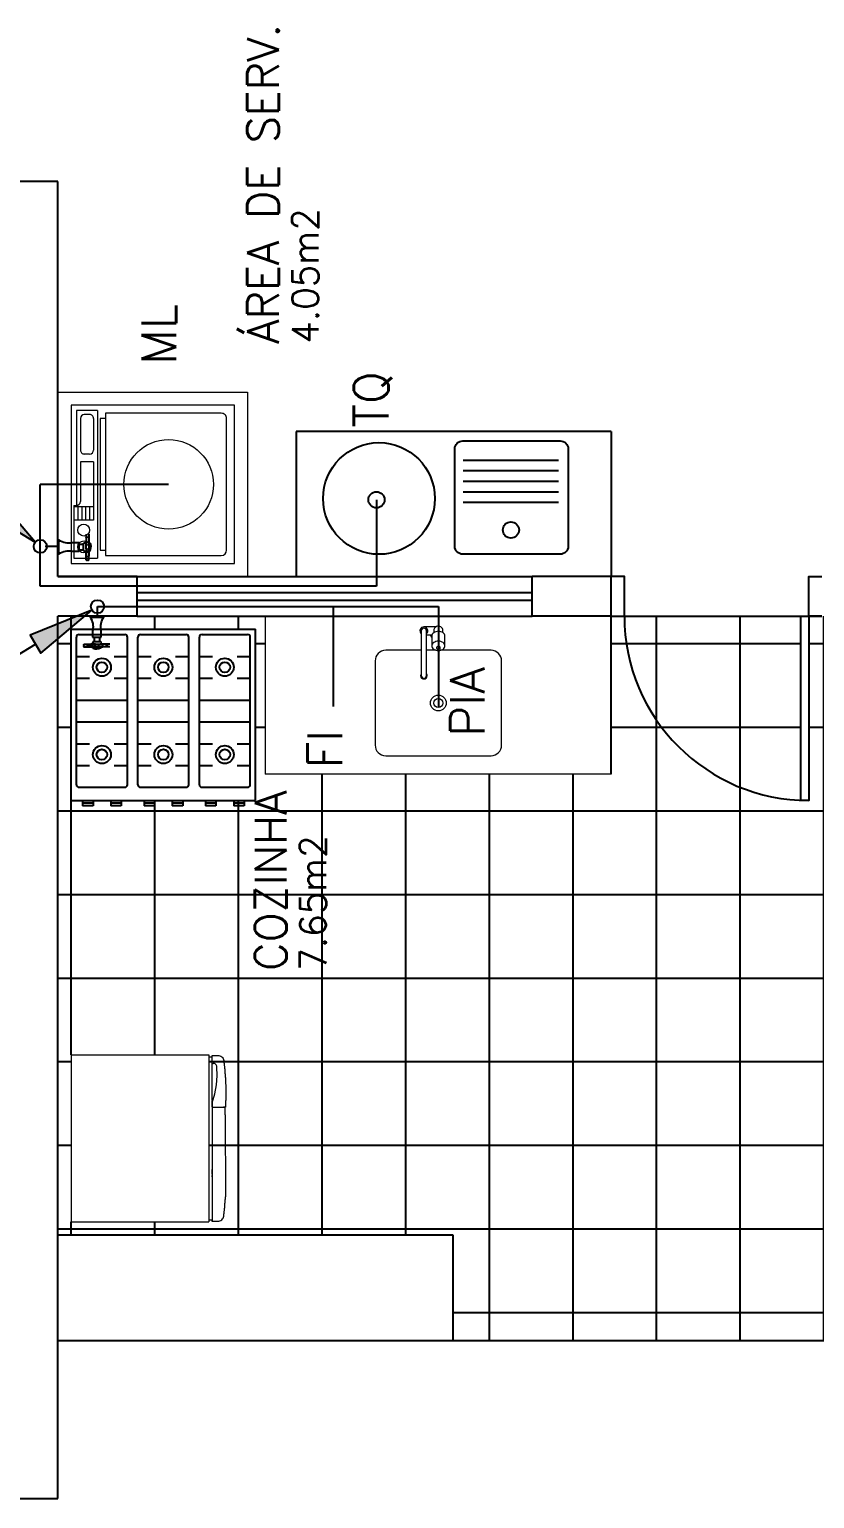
# Model space of a CAD drawing. Header units: millimetres. Extents: x -72 to 578, y 3 to 161.
# Drawn here: x 502.59 to 505.57, y 60.62 to 66.2 of the extents above; entities that cross this region are included whole.
import ezdxf

# ---------------------------------------------------------------- set-up
doc = ezdxf.new("R2010")
doc.units = ezdxf.units.MM
doc.layers.get('0').update_dxf_attribs({"color": 3})
for name, color, linetype in [('-HIDRO', 8, 'Continuous'), ('a-pem-m', 6, 'Continuous'), ('AF', 5, 'Continuous'), ('COTAS', 7, 'Continuous'), ('COTAS01', 7, 'Continuous'), ('COZINHA', 6, 'Continuous'), ('CTA', 5, 'Continuous'), ('ESPECIFICAÇÃO02', 7, 'Continuous'), ('HIDRO 01', 4, 'Continuous'), ('PONTOS_ELETRICOS', 2, 'Continuous'), ('Prumadas_T', 2, 'Continuous'), ('TigreCad', 3, 'Continuous')]:
    doc.layers.add(name, color=color, linetype=linetype)
doc.layers.add('E-Lay-9', color=9, linetype='Continuous', lineweight=9)
doc.styles.add('PADRAO_TXT', font='romans.shx')
doc.styles.add('ROMANS', font='romans__.ttf', dxfattribs={"height": 0.1})

# ---------------------------------------------------------------- blocks, each defined once
blk = doc.blocks.new('Fogão03_6')
at = {"layer": 'a-pem-m', "color": 8}
for p, q in [((-0.35, -0.65), (-0.35, 0)), ((-0.35, 0), (0.35, 0)), ((-0.35, 0), (0.35, 0)), ((-0.35, -0.65), (-0.35, 0)), ((-0.33, -0.59), (-0.33, -0.03)), ((-0.33, -0.59), (-0.33, -0.03)), ((-0.32, -0.02), (-0.1467, -0.02)), ((-0.32, -0.02), (-0.1467, -0.02)), ((-0.1367, -0.59), (-0.1367, -0.03)), ((-0.1367, -0.59), (-0.1367, -0.03)), ((-0.0967, -0.59), (-0.0967, -0.03)), ((-0.0967, -0.59), (-0.0967, -0.03)), ((-0.0867, -0.02), (0.0867, -0.02)), ((-0.0867, -0.02), (0.0867, -0.02)), ((0.0967, -0.59), (0.0967, -0.03)), ((0.0967, -0.59), (0.0967, -0.03)), ((0.1367, -0.59), (0.1367, -0.03)), ((0.1367, -0.59), (0.1367, -0.03)), ((0.1467, -0.02), (0.32, -0.02)), ((0.1467, -0.02), (0.32, -0.02)), ((0.33, -0.59), (0.33, -0.03)), ((0.33, -0.59), (0.33, -0.03)), ((0.35, -0.65), (0.35, 0)), ((0.35, -0.65), (0.35, 0)), ((-0.33, -0.1029), (-0.28, -0.1029)), ((-0.33, -0.1029), (-0.28, -0.1029)), ((-0.1867, -0.1029), (-0.1367, -0.1029)), ((-0.1867, -0.1029), (-0.1367, -0.1029)), ((-0.0967, -0.1029), (-0.0467, -0.1029)), ((-0.0967, -0.1029), (-0.0467, -0.1029)), ((0.0467, -0.1029), (0.0967, -0.1029)), ((0.0467, -0.1029), (0.0967, -0.1029)), ((0.1367, -0.1029), (0.1867, -0.1029)), ((0.1367, -0.1029), (0.1867, -0.1029)), ((0.28, -0.1029), (0.33, -0.1029)), ((0.28, -0.1029), (0.33, -0.1029)), ((-0.33, -0.1857), (-0.28, -0.1857)), ((-0.33, -0.1857), (-0.28, -0.1857)), ((-0.1867, -0.1857), (-0.1367, -0.1857)), ((-0.1867, -0.1857), (-0.1367, -0.1857)), ((-0.0967, -0.1857), (-0.0467, -0.1857)), ((-0.0967, -0.1857), (-0.0467, -0.1857)), ((0.0467, -0.1857), (0.0967, -0.1857)), ((0.0467, -0.1857), (0.0967, -0.1857)), ((0.1367, -0.1857), (0.1867, -0.1857)), ((0.1367, -0.1857), (0.1867, -0.1857)), ((0.28, -0.1857), (0.33, -0.1857)), ((0.28, -0.1857), (0.33, -0.1857)), ((-0.33, -0.2686), (-0.1367, -0.2686)), ((-0.33, -0.2686), (-0.1367, -0.2686)), ((-0.0967, -0.2686), (0.0967, -0.2686)), ((-0.0967, -0.2686), (0.0967, -0.2686)), ((0.1367, -0.2686), (0.33, -0.2686)), ((0.1367, -0.2686), (0.33, -0.2686)), ((-0.33, -0.3514), (-0.1367, -0.3514)), ((-0.33, -0.3514), (-0.1367, -0.3514)), ((-0.0967, -0.3514), (0.0967, -0.3514)), ((-0.0967, -0.3514), (0.0967, -0.3514)), ((0.1367, -0.3514), (0.33, -0.3514)), ((0.1367, -0.3514), (0.33, -0.3514)), ((-0.33, -0.4343), (-0.28, -0.4343)), ((-0.33, -0.4343), (-0.28, -0.4343)), ((-0.1867, -0.4343), (-0.1367, -0.4343)), ((-0.1867, -0.4343), (-0.1367, -0.4343)), ((-0.0967, -0.4343), (-0.0467, -0.4343)), ((-0.0967, -0.4343), (-0.0467, -0.4343)), ((0.0467, -0.4343), (0.0967, -0.4343)), ((0.0467, -0.4343), (0.0967, -0.4343)), ((0.1367, -0.4343), (0.1867, -0.4343)), ((0.1367, -0.4343), (0.1867, -0.4343)), ((0.28, -0.4343), (0.33, -0.4343)), ((0.28, -0.4343), (0.33, -0.4343)), ((-0.33, -0.5171), (-0.28, -0.5171)), ((-0.33, -0.5171), (-0.28, -0.5171)), ((-0.1867, -0.5171), (-0.1367, -0.5171)), ((-0.1867, -0.5171), (-0.1367, -0.5171)), ((-0.0967, -0.5171), (-0.0467, -0.5171)), ((-0.0967, -0.5171), (-0.0467, -0.5171)), ((0.0467, -0.5171), (0.0967, -0.5171)), ((0.0467, -0.5171), (0.0967, -0.5171)), ((0.1367, -0.5171), (0.1867, -0.5171)), ((0.1367, -0.5171), (0.1867, -0.5171)), ((0.28, -0.5171), (0.33, -0.5171)), ((0.28, -0.5171), (0.33, -0.5171)), ((-0.32, -0.6), (-0.1467, -0.6)), ((-0.32, -0.6), (-0.1467, -0.6)), ((-0.0867, -0.6), (0.0867, -0.6)), ((-0.0867, -0.6), (0.0867, -0.6)), ((0.1467, -0.6), (0.32, -0.6)), ((0.1467, -0.6), (0.32, -0.6)), ((-0.35, -0.65), (0.35, -0.65)), ((-0.35, -0.65), (0.35, -0.65)), ((-0.3068, -0.65), (-0.3068, -0.67)), ((-0.3068, -0.65), (-0.3068, -0.67)), ((-0.2669, -0.66), (-0.3068, -0.66)), ((-0.2669, -0.66), (-0.3068, -0.66)), ((-0.2669, -0.65), (-0.2669, -0.67)), ((-0.2669, -0.65), (-0.2669, -0.67)), ((-0.1998, -0.65), (-0.1998, -0.67)), ((-0.1998, -0.65), (-0.1998, -0.67)), ((-0.1599, -0.66), (-0.1998, -0.66)), ((-0.1599, -0.66), (-0.1998, -0.66)), ((-0.1599, -0.65), (-0.1599, -0.67)), ((-0.1599, -0.65), (-0.1599, -0.67)), ((-0.0734, -0.65), (-0.0734, -0.67)), ((-0.0734, -0.65), (-0.0734, -0.67)), ((-0.0335, -0.66), (-0.0734, -0.66)), ((-0.0335, -0.66), (-0.0734, -0.66)), ((-0.0335, -0.65), (-0.0335, -0.67)), ((-0.0335, -0.65), (-0.0335, -0.67)), ((0.0335, -0.65), (0.0335, -0.67)), ((0.0335, -0.65), (0.0335, -0.67)), ((0.0734, -0.66), (0.0335, -0.66)), ((0.0734, -0.66), (0.0335, -0.66)), ((0.0734, -0.65), (0.0734, -0.67)), ((0.0734, -0.65), (0.0734, -0.67)), ((0.1599, -0.65), (0.1599, -0.67)), ((0.1599, -0.65), (0.1599, -0.67)), ((0.1998, -0.66), (0.1599, -0.66)), ((0.1998, -0.66), (0.1599, -0.66)), ((0.1998, -0.65), (0.1998, -0.67)), ((0.1998, -0.65), (0.1998, -0.67)), ((0.2669, -0.65), (0.2669, -0.67)), ((0.2669, -0.65), (0.2669, -0.67)), ((0.3067, -0.66), (0.2669, -0.66)), ((0.3067, -0.66), (0.2669, -0.66)), ((0.3067, -0.65), (0.3067, -0.67)), ((0.3067, -0.65), (0.3067, -0.67)), ((-0.2669, -0.67), (-0.3068, -0.67)), ((-0.2669, -0.67), (-0.3068, -0.67)), ((-0.1599, -0.67), (-0.1998, -0.67)), ((-0.1599, -0.67), (-0.1998, -0.67)), ((-0.0335, -0.67), (-0.0734, -0.67)), ((-0.0335, -0.67), (-0.0734, -0.67)), ((0.0734, -0.67), (0.0335, -0.67)), ((0.0734, -0.67), (0.0335, -0.67)), ((0.1998, -0.67), (0.1599, -0.67)), ((0.1998, -0.67), (0.1599, -0.67)), ((0.3067, -0.67), (0.2669, -0.67)), ((0.3067, -0.67), (0.2669, -0.67))]:
    blk.add_line(p, q, dxfattribs=at)
for centre, radius in [((-0.2333, -0.1443), 0.0341), ((-0.2333, -0.1443), 0.0341), ((0, -0.1443), 0.0341), ((0, -0.1443), 0.0341), ((0.2333, -0.1443), 0.0341), ((0.2333, -0.1443), 0.0341), ((-0.2333, -0.1443), 0.02), ((-0.2333, -0.1443), 0.02), ((0, -0.1443), 0.02), ((0, -0.1443), 0.02), ((0.2333, -0.1443), 0.02), ((0.2333, -0.1443), 0.02), ((-0.2333, -0.4757), 0.0341), ((-0.2333, -0.4757), 0.0341), ((0, -0.4757), 0.0341), ((0, -0.4757), 0.0341), ((0.2333, -0.4757), 0.0341), ((0.2333, -0.4757), 0.0341), ((-0.2333, -0.4757), 0.02), ((-0.2333, -0.4757), 0.02), ((0, -0.4757), 0.02), ((0, -0.4757), 0.02), ((0.2333, -0.4757), 0.02), ((0.2333, -0.4757), 0.02)]:
    blk.add_circle(centre, radius, dxfattribs=at)
for centre, start, end in [((-0.32, -0.03), 89.9995, 179.9996), ((-0.32, -0.03), 89.9995, 179.9996), ((-0.1467, -0.03), 359.9996, 89.9995), ((-0.1467, -0.03), 359.9996, 89.9995), ((-0.0867, -0.03), 89.9995, 179.9996), ((-0.0867, -0.03), 89.9995, 179.9996), ((0.0867, -0.03), 359.9996, 89.9995), ((0.0867, -0.03), 359.9996, 89.9995), ((0.1467, -0.03), 89.9995, 179.9996), ((0.1467, -0.03), 89.9995, 179.9996), ((0.32, -0.03), 359.9996, 89.9995), ((0.32, -0.03), 359.9996, 89.9995), ((-0.32, -0.59), 179.9996, 269.9995), ((-0.32, -0.59), 179.9996, 269.9995), ((-0.1467, -0.59), 269.9995, 359.9996), ((-0.1467, -0.59), 269.9995, 359.9996), ((-0.0867, -0.59), 179.9996, 269.9995), ((-0.0867, -0.59), 179.9996, 269.9995), ((0.0867, -0.59), 269.9995, 359.9996), ((0.0867, -0.59), 269.9995, 359.9996), ((0.1467, -0.59), 179.9996, 269.9995), ((0.1467, -0.59), 179.9996, 269.9995), ((0.32, -0.59), 269.9995, 359.9996), ((0.32, -0.59), 269.9995, 359.9996)]:
    blk.add_arc(centre, 0.01, start, end, dxfattribs=at)
blk = doc.blocks.new('A$C41E35AE6')
at = {"layer": 'COZINHA', "linetype": 'Continuous', "rotation": 180}
blk.add_blockref('Fogão03_6', (-0.35, 0), dxfattribs=at)
blk = doc.blocks.new('GELAD-VS')
at = {"color": 8}
blk.add_line((-0.0958, -0.3127), (-0.0958, -0.3151), dxfattribs=at)
for points in [[(-0.2946, 0.2704), (0.3404, 0.2704)], [(-0.2946, 0.2704), (-0.2946, -0.2524)], [(0.3404, 0.2704), (0.3404, -0.2524)], [(-0.2946, -0.2524), (0.3404, -0.2524)], [(-0.2919, -0.2667), (-0.2919, -0.2864), (-0.2915, -0.2903), (-0.2907, -0.2942), (-0.2888, -0.2977), (-0.2861, -0.3011), (-0.2834, -0.3042), (-0.2799, -0.3062), (-0.276, -0.3077), (-0.2722, -0.3089), (-0.2687, -0.3093), (-0.2652, -0.3096), (-0.2613, -0.31), (-0.2578, -0.3104), (-0.254, -0.3108), (-0.2505, -0.3112), (-0.247, -0.3116), (-0.2432, -0.312), (-0.2397, -0.3124), (-0.2358, -0.3127), (-0.2323, -0.3131), (-0.2285, -0.3131), (-0.225, -0.3135), (-0.2211, -0.3139), (-0.2176, -0.3143), (-0.2138, -0.3147), (-0.2103, -0.3147), (-0.2064, -0.3151), (-0.2029, -0.3151), (-0.1991, -0.3154), (-0.1956, -0.3154), (-0.1917, -0.3158), (-0.1882, -0.3158), (-0.1844, -0.3158), (-0.1809, -0.3162), (-0.177, -0.3162), (-0.1735, -0.3162), (-0.1697, -0.3166), (-0.1662, -0.3166), (-0.1623, -0.3166), (-0.1588, -0.3166), (-0.155, -0.3166), (-0.1515, -0.3166), (-0.1476, -0.3166), (-0.1442, -0.3166), (-0.1403, -0.3166), (-0.1368, -0.3166), (-0.1329, -0.3166), (-0.1295, -0.3162), (-0.1256, -0.3162), (-0.1221, -0.3162), (-0.1182, -0.3158), (-0.1148, -0.3158), (-0.1109, -0.3158), (-0.1074, -0.3154), (-0.1039, -0.3154), (-0.1001, -0.3151), (-0.0958, -0.3151)], [(-0.2899, -0.2648), (-0.2899, -0.2648), (-0.2899, -0.2648), (-0.2899, -0.2648), (-0.2899, -0.2648), (-0.2899, -0.2648), (-0.2899, -0.2648), (-0.2907, -0.2648), (-0.2911, -0.2652), (-0.2915, -0.2659), (-0.2915, -0.2663), (-0.2915, -0.2663), (-0.2915, -0.2663), (-0.2915, -0.2663), (-0.2915, -0.2663), (-0.2915, -0.2667)], [(-0.1237, -0.2648), (-0.2899, -0.2648)], [(-0.2861, -0.2524), (-0.2861, -0.2648)], [(-0.2636, -0.2648), (-0.2636, -0.2648), (-0.2636, -0.2648), (-0.2636, -0.2648), (-0.2636, -0.2648), (-0.2636, -0.2648), (-0.2636, -0.2648), (-0.2636, -0.2648), (-0.2636, -0.2648)], [(-0.2617, -0.2667), (-0.2617, -0.2663), (-0.2621, -0.2663), (-0.2621, -0.2659), (-0.2621, -0.2659), (-0.2625, -0.2656), (-0.2625, -0.2656), (-0.2625, -0.2652), (-0.2629, -0.2652), (-0.2633, -0.2648), (-0.2633, -0.2648), (-0.2636, -0.2648), (-0.2636, -0.2648)], [(-0.2617, -0.2667), (-0.2617, -0.2687)], [(-0.249, -0.2826), (-0.2513, -0.2822), (-0.254, -0.2814), (-0.2563, -0.2799), (-0.2582, -0.2779), (-0.2598, -0.276), (-0.2609, -0.2737), (-0.2617, -0.271), (-0.2617, -0.2687)], [(-0.1124, -0.2648), (-0.1457, -0.2748), (-0.1797, -0.281), (-0.2145, -0.2837), (-0.249, -0.2826)], [(-0.1237, -0.2648), (-0.1221, -0.2648), (-0.1209, -0.2648), (-0.1194, -0.2648), (-0.119, -0.2648), (-0.1182, -0.2648)], [(-0.1209, -0.2648), (-0.1221, -0.2648)], [(-0.1182, -0.2648), (-0.1182, -0.2648)], [(-0.1124, -0.2648), (-0.1128, -0.2648), (-0.1128, -0.2648), (-0.1132, -0.2648), (-0.1136, -0.2648), (-0.114, -0.2648), (-0.1144, -0.2648), (-0.1148, -0.2648), (-0.1155, -0.2648), (-0.1163, -0.2648), (-0.1171, -0.2648), (-0.1182, -0.2648), (-0.1182, -0.2648)], [(-0.1182, -0.2648), (-0.1182, -0.2648)], [(-0.1124, -0.2648), (-0.0958, -0.2648)], [(-0.0966, -0.2648), (-0.1124, -0.2648), (-0.1124, -0.2648), (-0.1124, -0.2648), (-0.1124, -0.2648), (-0.1124, -0.2648)], [(-0.0966, -0.2648), (-0.0966, -0.2648), (-0.0966, -0.2648), (-0.0966, -0.2648), (-0.0966, -0.2648), (-0.0966, -0.2648), (-0.0966, -0.2648), (-0.0966, -0.2648), (-0.0966, -0.2648), (-0.0966, -0.2648), (-0.0966, -0.2648), (-0.0966, -0.2648), (-0.0966, -0.2648)], [(-0.0958, -0.2648), (0.3404, -0.2648)], [(-0.0958, -0.2648), (-0.0958, -0.2648), (-0.0958, -0.2648), (-0.0958, -0.2648), (-0.0958, -0.2659)], [(-0.0958, -0.2648), (-0.0958, -0.2659)], [(-0.0958, -0.2648), (-0.0958, -0.3093)], [(-0.0958, -0.2648), (-0.0958, -0.3139), (-0.0958, -0.3093)], [(-0.0958, -0.2659), (-0.0958, -0.3081)], [(-0.0958, -0.2675), (-0.0958, -0.2667)], [(-0.0656, -0.2648), (-0.0656, -0.2648), (-0.0656, -0.2648), (-0.0656, -0.2648), (-0.0656, -0.2648), (-0.0656, -0.2648), (-0.0656, -0.2648), (-0.0656, -0.2648), (-0.0656, -0.2648), (-0.0656, -0.2648), (-0.0656, -0.2648), (-0.0656, -0.2648), (-0.0656, -0.2648), (-0.0656, -0.2648), (-0.0656, -0.2648), (-0.0656, -0.2648), (-0.0656, -0.2648), (-0.0656, -0.2648), (-0.0656, -0.2648), (-0.0656, -0.2648), (-0.0656, -0.2648)], [(0.1583, -0.2648), (0.1416, -0.2648)], [(0.1424, -0.2648), (0.1583, -0.2648), (0.1583, -0.2648), (0.1583, -0.2648), (0.1583, -0.2648), (0.1583, -0.2648)], [(0.1583, -0.2648), (0.1583, -0.2648), (0.1587, -0.2648), (0.1587, -0.2648), (0.1594, -0.2648), (0.1598, -0.2648), (0.1602, -0.2648), (0.1606, -0.2648), (0.1614, -0.2648), (0.1621, -0.2648), (0.1629, -0.2648), (0.1637, -0.2648), (0.1641, -0.2648)], [(0.1641, -0.2648), (0.1641, -0.2648)], [(0.1641, -0.2648), (0.1641, -0.2648)], [(0.1691, -0.2648), (0.1679, -0.2648), (0.1668, -0.2648), (0.1652, -0.2648), (0.1648, -0.2648), (0.1641, -0.2648)], [(0.1668, -0.2648), (0.1679, -0.2648)], [(0.1691, -0.2648), (0.3358, -0.2648)], [(0.3095, -0.2648), (0.3095, -0.2648), (0.3095, -0.2648), (0.3095, -0.2648), (0.3095, -0.2648), (0.3095, -0.2648), (0.3095, -0.2648)], [(0.3319, -0.2524), (0.3319, -0.2648)], [(0.3377, -0.2663), (0.3377, -0.2663), (0.3377, -0.2663), (0.3377, -0.2663), (0.3377, -0.2663), (0.3377, -0.2663), (0.3377, -0.2663), (0.3377, -0.2659), (0.3373, -0.2652), (0.3365, -0.2648), (0.3362, -0.2648), (0.3362, -0.2648), (0.3362, -0.2648), (0.3362, -0.2648), (0.3362, -0.2648), (0.3362, -0.2648)], [(0.3377, -0.2667), (0.3377, -0.2864)], [(-0.0958, -0.3081), (-0.0958, -0.3081), (-0.0958, -0.3085)], [(-0.0958, -0.3112), (-0.0958, -0.3108), (-0.0958, -0.3108), (-0.0958, -0.3108), (-0.0958, -0.3108), (-0.0958, -0.3104), (-0.0958, -0.3104), (-0.0958, -0.31), (-0.0958, -0.31), (-0.0958, -0.31), (-0.0958, -0.3096), (-0.0958, -0.3093), (-0.0958, -0.3089), (-0.0958, -0.3089), (-0.0958, -0.3085), (-0.0958, -0.3081)], [(-0.0958, -0.3093), (-0.0958, -0.3096)], [(-0.0958, -0.31), (-0.0958, -0.3108)], [(-0.0958, -0.3108), (-0.0958, -0.3112)], [(-0.0958, -0.3112), (-0.0958, -0.3139)], [(-0.0958, -0.312), (-0.0958, -0.3124)], [(-0.0958, -0.3127), (-0.0958, -0.3131)], [(-0.0796, -0.3143), (-0.0838, -0.3143), (-0.0958, -0.3139), (-0.0958, -0.3139)], [(-0.066, -0.3143), (-0.0711, -0.3143), (-0.0796, -0.3143)], [(-0.066, -0.3143), (0.245, -0.3154)], [(0.2194, -0.3162), (0.2194, -0.3162)], [(0.2267, -0.3162), (0.2267, -0.3162)], [(0.318, -0.3089), (0.3145, -0.3093), (0.311, -0.3096), (0.3072, -0.31), (0.3037, -0.3104), (0.2998, -0.3108), (0.2963, -0.3112), (0.2925, -0.3116), (0.289, -0.312), (0.2855, -0.3124), (0.2816, -0.3127), (0.2782, -0.3131), (0.2743, -0.3131), (0.2704, -0.3135), (0.2669, -0.3139), (0.2631, -0.3143), (0.2596, -0.3147), (0.2561, -0.3147), (0.2522, -0.3151), (0.2488, -0.3151), (0.245, -0.3154)], [(0.3377, -0.2864), (0.3373, -0.2903), (0.3362, -0.2942), (0.3346, -0.2977), (0.3319, -0.3011), (0.3288, -0.3042), (0.3253, -0.3062), (0.3219, -0.3077), (0.318, -0.3089)]]:
    blk.add_lwpolyline(points, dxfattribs=at)
blk = doc.blocks.new('A$C2C1E45B8')
at = {"layer": 'E-Lay-9', "xscale": -1, "rotation": 180}
blk.add_blockref('GELAD-VS', (-0.3404, 0.2704), dxfattribs=at)
blk = doc.blocks.new('A$C2281729D')
at = {"color": 8}
blk.add_line((0, 0.6), (0, 0), dxfattribs=at)
at = {"layer": 'E-Lay-9', "color": 8}
for p, q in [((0, 0.6), (1.3133, 0.6)), ((1.3133, 0), (1.3133, 0.6)), ((0.7011, 0.0709), (0.6802, 0.0709))]:
    blk.add_line(p, q, dxfattribs=at)
for points in [[(0.7211, 0.13), (0.8561, 0.13, 0.414214), (0.8961, 0.17), (0.8961, 0.49, 0.414214), (0.8561, 0.53), (0.4561, 0.53, 0.414214), (0.4161, 0.49), (0.4161, 0.17, 0.414214), (0.4561, 0.13), (0.6486, 0.13)], [(0.6311, 0.1131), (0.6311, 0.0755, 0.133256), (0.6328, 0.0691, 0.106756), (0.6384, 0.063, 0.082828), (0.6462, 0.0593, 0.071352), (0.6561, 0.0578, 0.071352), (0.666, 0.0593, 0.082828), (0.6737, 0.063, 0.106756), (0.6793, 0.0691, 0.133256), (0.6811, 0.0755), (0.6811, 0.1131)], [(0.6661, 0.13), (0.7011, 0.13, 0.414214)], [(0.6386, 0.0629), (0.6386, 0.0559, 0.546464), (0.6634, 0.04, -0.10784), (0.6675, 0.0409), (0.7111, 0.0409)], [(0.6634, 0.04, 0.293273), (0.6736, 0.0559), (0.6736, 0.0629)]]:
    blk.add_lwpolyline(points, format="xyb", dxfattribs=at)
for points in [[(0.7211, 0.0559), (0.7211, 0.2259, 1), (0.7011, 0.2259), (0.7011, 0.0559, 1)], [(0.6811, 0.1131, 0.133256), (0.6793, 0.1195, 0.106756), (0.6737, 0.1256, 0.082828), (0.666, 0.1294, 0.071352), (0.6561, 0.1308, 0.071352), (0.6462, 0.1294, 0.082828), (0.6384, 0.1256, 0.106756), (0.6328, 0.1195, 0.133256), (0.6311, 0.1131, 0.133256), (0.6328, 0.1067, 0.106756), (0.6384, 0.1006, 0.082828), (0.6462, 0.0969, 0.071352), (0.6561, 0.0954, 0.071352), (0.666, 0.0969, 0.082828), (0.6737, 0.1006, 0.106756), (0.6793, 0.1067, 0.133256)], [(0.6486, 0.1206, 0.133256), (0.6491, 0.1187, 0.106756), (0.6508, 0.1169, 0.082828), (0.6531, 0.1157, 0.071352), (0.6561, 0.1153, 0.071352), (0.659, 0.1157, 0.082828), (0.6614, 0.1169, 0.106756), (0.663, 0.1187, 0.133256), (0.6636, 0.1206, 0.133256), (0.663, 0.1225, 0.106756), (0.6614, 0.1244, 0.082828), (0.659, 0.1255, 0.071352), (0.6561, 0.1259, 0.071352), (0.6531, 0.1255, 0.082828), (0.6508, 0.1244, 0.106756), (0.6491, 0.1225, 0.133256)]]:
    blk.add_lwpolyline(points, format="xyb", close=True, dxfattribs=at)
for radius in [0.03, 0.0175]:
    blk.add_circle((0.6561, 0.33), radius, dxfattribs=at)
for centre, radius, start, end in [((0.7111, 0.2259), 0.0125, 323.1301, 216.8699), ((0.6561, 0.0559), 0.035, 25.3769, 44.4153), ((0.7111, 0.0559), 0.015, 131.8103, 48.1897)]:
    blk.add_arc(centre, radius, start, end, dxfattribs=at)
blk = doc.blocks.new('A$C656368A0')
at = {"layer": 'COTAS01', "color": 8}
for p, q in [((0, 1.1964), (0, 0)), ((0, 1.1964), (0.5505, 1.1964)), ((0.1097, 0.997), (0.1097, 0.6345)), ((0.1497, 0.997), (0.1497, 0.6345)), ((0.1897, 0.997), (0.1897, 0.6345)), ((0.2298, 0.997), (0.2298, 0.6345)), ((0.2698, 0.997), (0.2698, 0.6345)), ((0, 0), (0.5505, 0))]:
    blk.add_line(p, q, dxfattribs=at)
for centre in [(0.3736, 0.8158), (0.2591, 0.3053)]:
    blk.add_circle(centre, 0.0307, dxfattribs=at)
at = {"layer": 'ESPECIFICAÇÃO02', "color": 8}
blk.add_lwpolyline([(0.4658, 0.6329, -0.414214), (0.4357, 0.6029), (0.0655, 0.6029, -0.414214), (0.0354, 0.6329), (0.0354, 1.0032, -0.414214), (0.0655, 1.0332), (0.4357, 1.0332, -0.414214), (0.4658, 1.0032)], format="xyb", close=True, dxfattribs=at)
blk.add_circle((0.2541, 0.3149), 0.212, dxfattribs=at)
blk = doc.blocks.new('A$C00884CEF')
at = {"layer": 'COTAS', "ltscale": 0.35, "rotation": 270}
blk.add_blockref('A$C656368A0', (-1.1964, 0.5505), dxfattribs=at)
blk = doc.blocks.new('Maquina de Lavar')
at = {"layer": 'E-Lay-9', "color": 8}
for p, q in [((0.3, 0), (-0.3, 0)), ((-0.3, 0), (-0.3, -0.62)), ((-0.08, -0.01), (-0.28, -0.01)), ((-0.28, -0.01), (-0.28, -0.1)), ((-0.1357, -0.085), (-0.1357, -0.01)), ((-0.0857, -0.025), (-0.1357, -0.025)), ((-0.0857, -0.04), (-0.1357, -0.04)), ((-0.0857, -0.055), (-0.1357, -0.055)), ((-0.0857, -0.085), (-0.0857, -0.01)), ((-0.08, -0.01), (-0.08, -0.02)), ((0.28, -0.02), (-0.08, -0.02)), ((0.085, -0.035), (-0.065, -0.035)), ((0.085, -0.085), (0.085, -0.035)), ((0.115, -0.07), (0.115, -0.05)), ((0.25, -0.035), (0.13, -0.035)), ((0.265, -0.07), (0.265, -0.05)), ((0.28, -0.1), (0.28, -0.02)), ((0.3, -0.62), (0.3, 0)), ((0.28, -0.1), (-0.28, -0.1)), ((0.25, -0.11), (-0.25, -0.11)), ((-0.25, -0.11), (-0.25, -0.13)), ((-0.0857, -0.07), (-0.1357, -0.07)), ((0.085, -0.085), (-0.1357, -0.085)), ((0.25, -0.085), (0.13, -0.085)), ((0.25, -0.13), (0.25, -0.11)), ((0.27, -0.13), (-0.27, -0.13)), ((-0.27, -0.13), (-0.27, -0.57)), ((0.27, -0.57), (0.27, -0.13)), ((-0.25, -0.59), (0.25, -0.59)), ((-0.3, -0.62), (0.3, -0.62))]:
    blk.add_line(p, q, dxfattribs=at)
for centre, radius in [((-0.2372, -0.0475), 0.0227), ((-0.1735, -0.0475), 0.0227), ((0, -0.37), 0.1701)]:
    blk.add_circle(centre, radius, dxfattribs=at)
for centre, radius, start, end in [((-0.065, -0.02), 0.015, 180, 270), ((0.13, -0.05), 0.015, 90, 180), ((0.25, -0.05), 0.015, 360, 90), ((0.13, -0.07), 0.015, 180, 270), ((0.25, -0.07), 0.015, 270, 360), ((-0.25, -0.57), 0.02, 180, 270), ((0.25, -0.57), 0.02, 270, 360)]:
    blk.add_arc(centre, radius, start, end, dxfattribs=at)
blk = doc.blocks.new('A$C32E43155')
at = {"layer": 'E-Lay-9', "color": 8}
blk.add_lwpolyline([(-0.7, 0), (0, 0), (0, -0.72), (-0.7, -0.72)], close=True, dxfattribs=at)
at = {"layer": 'E-Lay-9', "rotation": 180}
blk.add_blockref('Maquina de Lavar', (-0.35, -0.67), dxfattribs=at)
blk = doc.blocks.new('Tdesce')
at = {"layer": 'PONTOS_ELETRICOS'}
blk.add_hatch(color=256, dxfattribs=at).paths.add_polyline_path([(0.2749, -0.0405), (0.275, -0.0005), (0.2751, 0.0395), (0.025, 0)])
blk.add_lwpolyline([(0.4896, -0.0005), (0.275, -0.0005), (0.2751, 0.0395), (0.025, 0), (0.2749, -0.0405), (0.275, -0.0005)], dxfattribs=at)
blk.add_circle((0, 0), 0.025, dxfattribs=at)
blk = doc.blocks.new('ÁGUA 1')
at = {"layer": '-HIDRO'}
h = blk.add_hatch(dxfattribs=at)
h.set_pattern_fill('NET', color=256, scale=0.1, angle=270)
h.set_pattern_definition([(270, (576.40693, 87.048), (0.3175, -6e-17), []), (360, (576.40693, 87.048), (8e-17, 0.3175), [])])
h.paths.add_polyline_path([(574.2141, 139.5428), (574.2141, 138.8928), (573.5141, 138.8928), (573.5141, 139.5428)])
h.paths.add_polyline_path([(573.5141, 137.9278), (574.037, 137.9278), (574.037, 137.2928), (573.5141, 137.2928)])
edge = h.paths.add_edge_path()
edge.add_line((574.2509, 138.9928), (574.2509, 139.5928))
edge.add_line((574.2509, 139.5928), (573.4641, 139.5928))
edge.add_line((573.4641, 139.5928), (573.4641, 137.2428))
edge.add_line((573.4641, 137.2428), (574.9641, 137.2428))
edge.add_line((574.9641, 137.2428), (574.9641, 136.8428))
edge.add_line((574.9641, 136.8428), (576.4641, 136.8428))
edge.add_line((576.4641, 136.8428), (576.4641, 139.5928))
edge.add_line((576.4641, 139.5928), (576.3141, 139.5928))
edge.add_line((576.3141, 139.5928), (576.3141, 138.8928))
edge.add_arc((576.3141, 139.5928), 0.7, 267.5437, 270, ccw=False)
edge.add_line((576.2841, 138.8934), (576.2841, 139.5928))
edge.add_line((576.2841, 139.5928), (575.5641, 139.5928))
edge.add_line((575.5641, 139.5928), (575.5641, 138.9928))
edge.add_line((575.5641, 138.9928), (574.2509, 138.9928))
for p, q in [((573.4641, 141.2428), (573.3141, 141.2428)), ((573.4641, 139.7428), (573.4641, 141.2428)), ((573.7641, 139.7428), (573.4641, 139.7428)), ((573.4641, 139.7428), (575.2641, 139.7428)), ((573.7641, 139.5928), (573.7641, 139.7428)), ((575.5641, 139.7428), (575.2641, 139.7428)), ((575.2641, 139.5928), (575.2641, 139.7428)), ((575.5641, 139.5928), (575.5641, 139.7428)), ((573.4641, 136.2428), (573.4641, 139.5928)), ((573.7641, 139.5928), (573.4641, 139.5928)), ((573.7641, 139.5928), (575.2641, 139.5928)), ((575.5641, 139.5928), (575.2641, 139.5928)), ((575.5641, 139.5928), (576.3641, 139.5928)), ((573.4641, 136.2428), (573.4641, 137.2428)), ((574.9641, 137.2428), (573.4641, 137.2428)), ((574.9641, 136.8428), (574.9641, 137.2428)), ((573.4641, 136.8428), (574.9641, 136.8428)), ((574.9641, 136.8428), (576.4641, 136.8428)), ((573.3141, 136.2428), (573.4641, 136.2428))]:
    blk.add_line(p, q, dxfattribs=at)
at = {"layer": '-HIDRO', "linetype": 'Continuous'}
for p, q in [((573.7641, 139.6828), (575.2641, 139.6828)), ((573.7641, 139.6528), (575.2641, 139.6528))]:
    blk.add_line(p, q, dxfattribs=at)
at = {"layer": '-HIDRO'}
for points in [[(575.5641, 139.5928), (575.6141, 139.5928), (575.6141, 139.7428), (575.5641, 139.7428)], [(576.3641, 139.5928), (576.3141, 139.5928), (576.3141, 139.7428), (576.3641, 139.7428)]]:
    blk.add_lwpolyline(points, dxfattribs=at)
blk.add_lwpolyline([(576.3141, 139.5928), (576.3141, 138.8928), (576.2841, 138.8928), (576.2841, 139.5928)], close=True, dxfattribs=at)
blk.add_arc((576.3141, 139.5928), 0.7, 180, 270, dxfattribs=at)
at = {"layer": 'AF'}
for p, q in [((573.4641, 139.8574), (573.4153, 139.8574)), ((573.6141, 139.5928), (573.6141, 139.6286))]:
    blk.add_line(p, q, dxfattribs=at)
at = {"layer": 'CTA'}
for p, q in [((573.8841, 140.0928), (573.3969, 140.0928)), ((573.3969, 139.706), (573.3969, 140.0928)), ((574.673, 140.0342), (574.673, 139.706)), ((574.673, 139.706), (573.3969, 139.706)), ((573.6141, 139.6286), (574.9081, 139.6286)), ((574.5081, 139.6286), (574.5081, 139.2498)), ((574.9081, 139.6286), (574.9081, 139.2498))]:
    blk.add_line(p, q, dxfattribs=at)
at = {"layer": 'HIDRO 01', "color": 4}
for p, q in [((573.4679, 139.8811), (573.4641, 139.8811)), ((573.4641, 139.8551), (573.4641, 139.8811)), ((573.4679, 139.8551), (573.4679, 139.8811)), ((573.5714, 139.9039), (573.5714, 139.8769)), ((573.5714, 139.8601), (573.5714, 139.8774)), ((573.5813, 139.9039), (573.5813, 139.8754)), ((573.5813, 139.8601), (573.5813, 139.8758)), ((573.4641, 139.8291), (573.4641, 139.8551)), ((573.4641, 139.8291), (573.4679, 139.8291)), ((573.4679, 139.8291), (573.4679, 139.8551)), ((573.5446, 139.8712), (573.5183, 139.8712)), ((573.5183, 139.839), (573.5446, 139.839)), ((573.5446, 139.8551), (573.5446, 139.8712)), ((573.5446, 139.8656), (573.5609, 139.8656)), ((573.5446, 139.839), (573.5446, 139.8551)), ((573.5446, 139.8446), (573.5609, 139.8446)), ((573.5609, 139.8654), (573.5609, 139.8696)), ((573.5609, 139.8551), (573.5609, 139.8654)), ((573.5609, 139.8448), (573.5609, 139.8551)), ((573.5609, 139.8406), (573.5609, 139.8448)), ((573.5714, 139.8551), (573.5714, 139.8601)), ((573.5714, 139.8502), (573.5714, 139.8551)), ((573.5714, 139.8502), (573.5714, 139.8333)), ((573.5714, 139.8063), (573.5714, 139.8333)), ((573.5715, 139.8272), (573.5715, 139.8322)), ((573.5715, 139.8223), (573.5715, 139.8272)), ((573.5813, 139.8601), (573.5813, 139.8551)), ((573.5813, 139.8551), (573.5813, 139.8502)), ((573.5813, 139.8502), (573.5813, 139.8342)), ((573.5813, 139.8063), (573.5813, 139.8348)), ((573.5814, 139.8322), (573.5814, 139.8272)), ((573.5814, 139.8272), (573.5814, 139.8223)), ((573.5844, 139.8658), (573.5844, 139.8702)), ((573.5844, 139.8551), (573.5844, 139.8658)), ((573.5844, 139.8444), (573.5844, 139.8551)), ((573.5844, 139.84), (573.5844, 139.8444)), ((573.5844, 139.84), (573.5844, 139.8399)), ((573.5726, 139.805), (573.5763, 139.805)), ((573.58, 139.805), (573.5763, 139.805)), ((573.5858, 139.5928), (573.5858, 139.5891)), ((573.5858, 139.5928), (573.6118, 139.5928)), ((573.5858, 139.5891), (573.6118, 139.5891)), ((573.5957, 139.5386), (573.5957, 139.5123)), ((573.6118, 139.5928), (573.6378, 139.5928)), ((573.6118, 139.5891), (573.6378, 139.5891)), ((573.6279, 139.5123), (573.6279, 139.5386)), ((573.6378, 139.5891), (573.6378, 139.5928)), ((573.5618, 139.4843), (573.5618, 139.4806)), ((573.563, 139.4856), (573.59, 139.4856)), ((573.579, 139.4854), (573.584, 139.4854)), ((573.584, 139.4854), (573.5889, 139.4854)), ((573.6069, 139.4856), (573.59, 139.4856)), ((573.5957, 139.5123), (573.6118, 139.5123)), ((573.5973, 139.4961), (573.6015, 139.4961)), ((573.6013, 139.5123), (573.6013, 139.4961)), ((573.6015, 139.4961), (573.6118, 139.4961)), ((573.6069, 139.4856), (573.6118, 139.4856)), ((573.6118, 139.5123), (573.6279, 139.5123)), ((573.6118, 139.4961), (573.6221, 139.4961)), ((573.6118, 139.4856), (573.6168, 139.4856)), ((573.6168, 139.4856), (573.6341, 139.4856)), ((573.6221, 139.4961), (573.6264, 139.4961)), ((573.6223, 139.5123), (573.6223, 139.4961)), ((573.6606, 139.4856), (573.6336, 139.4856)), ((573.5618, 139.4769), (573.5618, 139.4806)), ((573.563, 139.4757), (573.5915, 139.4757)), ((573.584, 139.4755), (573.579, 139.4755)), ((573.5889, 139.4755), (573.584, 139.4755)), ((573.6069, 139.4757), (573.5909, 139.4757)), ((573.5967, 139.4726), (573.5967, 139.4726)), ((573.5967, 139.4726), (573.6011, 139.4726)), ((573.6011, 139.4726), (573.6118, 139.4726)), ((573.6118, 139.4757), (573.6069, 139.4757)), ((573.6168, 139.4757), (573.6118, 139.4757)), ((573.6118, 139.4726), (573.6225, 139.4726)), ((573.6168, 139.4757), (573.6326, 139.4757)), ((573.6225, 139.4726), (573.6269, 139.4726)), ((573.6606, 139.4757), (573.6321, 139.4757))]:
    blk.add_line(p, q, dxfattribs=at)
for points in [[(573.5609, 139.8696), (573.5623, 139.87), (573.5639, 139.8703), (573.566, 139.8708)], [(573.5609, 139.8406), (573.5623, 139.8402), (573.5639, 139.8399), (573.566, 139.8394)], [(573.5973, 139.4961), (573.597, 139.4946), (573.5966, 139.4931), (573.5961, 139.4909)], [(573.6264, 139.4961), (573.6267, 139.4946), (573.627, 139.4931), (573.6275, 139.4909)]]:
    blk.add_lwpolyline(points, dxfattribs=at)
at = {"layer": 'HIDRO 01', "color": 4, "extrusion": (0, 0, -1)}
for centre, radius, start, end in [((-573.505, 139.9369), 0.0671, 258.5493, 303.6418), ((-573.5646, 139.8774), 0.00681, 180, 257.6401), ((-573.5764, 139.8888), 0.00495, 0.0182, 89.9818), ((-573.5764, 139.8789), 0.00495, 270.0181, 359.9817), ((-573.5764, 139.8888), 0.00495, 90.026, 179.974), ((-573.5764, 139.8789), 0.00495, 180.0181, 269.9817), ((-573.5881, 139.876), 0.00681, 303.621, 358.7632), ((-573.505, 139.7733), 0.0671, 56.358, 101.4504), ((-573.5646, 139.8328), 0.00681, 102.3567, 180.0002), ((-573.5763, 139.86), 0.00495, 0.0182, 89.9818), ((-573.5763, 139.8502), 0.00495, 270.0181, 359.9817), ((-573.5764, 139.8322), 0.00495, 0.0182, 89.9818), ((-573.5764, 139.8223), 0.00495, 270.0181, 359.9817), ((-573.5763, 139.86), 0.00495, 90.026, 179.974), ((-573.5763, 139.8502), 0.00495, 180.0181, 269.9817), ((-573.5764, 139.8322), 0.00495, 90.026, 179.974), ((-573.5764, 139.8223), 0.00495, 180.0181, 269.9817), ((-573.5881, 139.8342), 0.00681, 360, 56.3941), ((-573.5854, 139.8683), 0.00099, 0, 79.9052), ((-573.5854, 139.8683), 0.000989, 79.8876, 159.8781), ((-573.5493, 139.8551), 0.0394, 159.8637, 180.0043), ((-573.5726, 139.8063), 0.00124, 270, 360), ((-573.53, 139.5519), 0.0671, 146.358, 191.4504), ((-573.6937, 139.5519), 0.0671, 348.5493, 33.6418), ((-573.563, 139.4843), 0.00124, 360, 90), ((-573.579, 139.4805), 0.00495, 0.0181, 89.9817), ((-573.5889, 139.4805), 0.00495, 90.0182, 179.9818), ((-573.5895, 139.4924), 0.00681, 192.3567, 270.0002), ((-573.6069, 139.4806), 0.00495, 0.0181, 89.9817), ((-573.6168, 139.4806), 0.00495, 90.0182, 179.9818), ((-573.6341, 139.4924), 0.00681, 270, 347.6401), ((-573.6356, 139.4805), 0.00495, 0.0181, 89.9817), ((-573.6455, 139.4805), 0.00495, 90.0182, 179.9818), ((-573.579, 139.4805), 0.00495, 270.0181, 359.9817), ((-573.5889, 139.4805), 0.00495, 180.026, 269.974), ((-573.5909, 139.4689), 0.00681, 90, 146.3941), ((-573.6069, 139.4806), 0.00495, 270.0181, 359.9817), ((-573.6118, 139.5077), 0.0394, 249.8637, 270.0043), ((-573.6168, 139.4806), 0.00495, 180.026, 269.974), ((-573.6251, 139.4716), 0.00099, 90, 169.9052), ((-573.6251, 139.4716), 0.000989, 169.8876, 249.8781), ((-573.6327, 139.4688), 0.00681, 33.621, 88.7632), ((-573.6356, 139.4805), 0.00495, 270.0181, 359.9817), ((-573.6455, 139.4805), 0.00495, 180.026, 269.974)]:
    blk.add_arc(centre, radius, start, end, dxfattribs=at)
at = {"layer": 'HIDRO 01', "color": 4}
for centre, radius, start, end in [((573.5842, 139.8702), 0.000125, 0.0849, 56.1155), ((573.5842, 139.84), 0.000124, 303.6441, 333.2826), ((573.5854, 139.8419), 0.00099, 179.9966, 259.9279), ((573.5854, 139.8419), 0.00099, 259.9237, 339.8729), ((573.5493, 139.8551), 0.0394, 339.8611, 0.006), ((573.58, 139.8063), 0.00124, 270, 0.0017), ((573.563, 139.4769), 0.00124, 180, 270.0017), ((573.5967, 139.4727), 0.000124, 213.6441, 243.2826), ((573.5986, 139.4716), 0.00099, 89.9966, 169.9279), ((573.5986, 139.4716), 0.00099, 169.9237, 249.8729), ((573.6118, 139.5077), 0.0394, 249.8611, 270.006), ((573.6269, 139.4727), 0.000125, 270.0849, 326.1155)]:
    blk.add_arc(centre, radius, start, end, dxfattribs=at)
at = {"layer": '-HIDRO'}
for name, p, rotation in [('A$C32E43155', (574.1841, 139.7428), 270), ('A$C41E35AE6', (573.5141, 139.5428), 180), ('A$C2281729D', (575.5641, 139.5928), 180), ('A$C2C1E45B8', (573.5141, 137.2928), 270)]:
    blk.add_blockref(name, p, dxfattribs=dict(at, rotation=rotation))
blk.add_blockref('A$C00884CEF', (575.5641, 139.7428), dxfattribs=at)
at = {"layer": 'CTA'}
for p, rotation in [((573.3969, 139.8574), 139.9067321626141), ((573.6141, 139.6286), 211.272076617346)]:
    blk.add_blockref('Tdesce', p, dxfattribs=dict(at, rotation=rotation))
at = {"layer": '-HIDRO', "style": 'PADRAO_TXT'}
for s, height, p in [('ÁREA DE SERV.', 0.12, (574.3026, 140.6267)), ('4.05m2', 0.1, (574.4526, 140.6267)), ('COZINHA', 0.12, (574.3319, 138.2465)), ('7.65m2', 0.1, (574.4819, 138.2465))]:
    blk.add_text(s, height=height, rotation=90, dxfattribs=at).set_placement(p)
at = {"layer": 'Prumadas_T', "style": 'ROMANS'}
for s, p in [('ML', (573.9122, 140.5474)), ('TQ', (574.7183, 140.308)), ('PIA', (575.0837, 139.1351)), ('FI', (574.5424, 139.0144))]:
    blk.add_text(s, height=0.13104, rotation=90, dxfattribs=at).set_placement(p)

msp = doc.modelspace()

# ---------------------------------------------------------------- block references
at = {"layer": 'TigreCad'}
msp.add_blockref('ÁGUA 1', (-70.767, -75.6182), dxfattribs=at)

doc.saveas('drawing.dxf')
